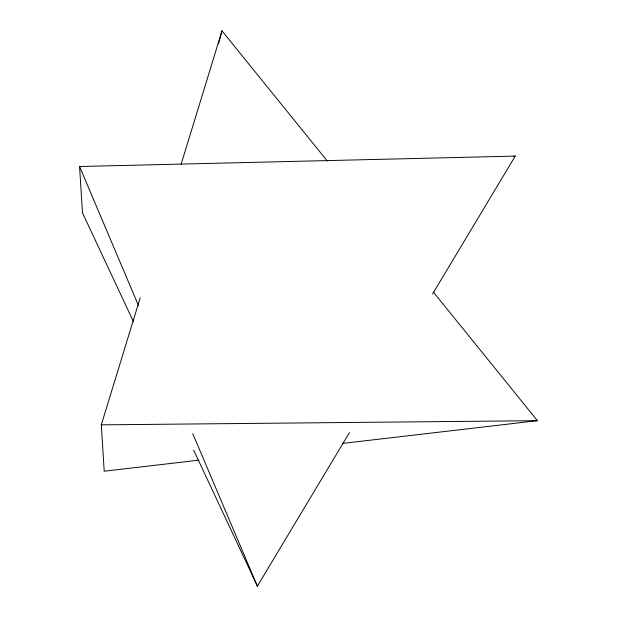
<?xml version="1.0" encoding="UTF-8"?>
<svg xmlns="http://www.w3.org/2000/svg" width="617" height="617" viewBox="0 0 617 617"><rect width="100%" height="100%" fill="white"/><g stroke="black" fill="none" stroke-linecap="round" stroke-linejoin="round"><path stroke-width="0.93" d="M218.487 43.884L221.973 30.85L327.326 161.045M198.89 460.166L104.211 471.211L101.296 424.851L140.206 297.81M181.09 164.33L221.973 30.85M193.63 450.101L257.374 586.15L349.446 432.617M432.602 293.947L515.264 156.093L79.57 166.521L82.485 212.88L133.565 321.897M513.352 156.348L515.264 156.093M342.335 443.438L537.43 420.686L433.288 291.988M101.296 424.851L537.43 420.686M79.57 166.521L138.586 305.808M192.72 433.558L257.374 586.15"/></g></svg>
